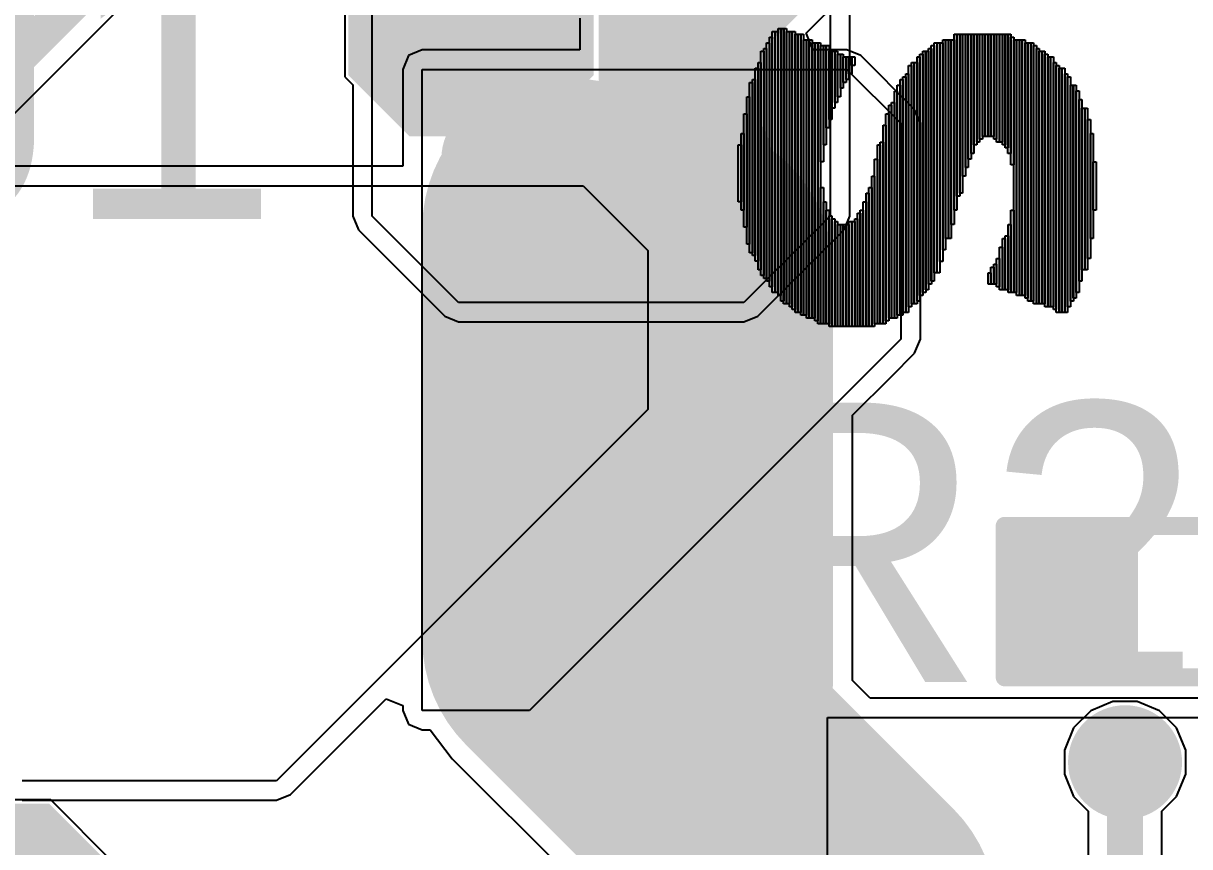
# Model space of a CAD drawing. Header units: millimetres. Extents: x -23 to 83, y -38 to 11.
# Drawn here: x -15.68 to -7.47, y -12.16 to -6.36 of the extents above; entities that cross this region are included whole.
import ezdxf

# ---------------------------------------------------------------- set-up
doc = ezdxf.new("R2010")
doc.units = ezdxf.units.MM
for name, color, linetype in [('BottomLayer', 5, 'Continuous'), ('BottomPaste', 16, 'Continuous'), ('BottomSolder', 6, 'Continuous'), ('TopLayer', 1, 'Continuous'), ('TopOverlay', 2, 'Continuous'), ('TopPaste', 8, 'Continuous'), ('TopSolder', 216, 'Continuous'), ('ViaHoleLayer', 16, 'Continuous')]:
    doc.layers.add(name, color=color, linetype=linetype)
doc.styles.add('Arial', font='', dxfattribs={"height": 0.2})
doc.styles.get('Arial').set_extended_font_data('Arial')

# ---------------------------------------------------------------- blocks, each defined once
blk = doc.blocks.new('T__________B_67')
at = {"layer": 'BottomLayer'}
blk.add_hatch(color=5, dxfattribs=at).paths.add_polyline_path([(0.381, 0.762), (-0.381, 0.762), (-0.762, 0.381), (-0.762, -0.381), (-0.381, -0.762), (0.381, -0.762), (0.762, -0.381), (0.762, 0.381)])
at = {"layer": 'BottomPaste'}
blk.add_hatch(color=16, dxfattribs=at).paths.add_polyline_path([(0.381, 0.762), (-0.381, 0.762), (-0.762, 0.381), (-0.762, -0.381), (-0.381, -0.762), (0.381, -0.762), (0.762, -0.381), (0.762, 0.381)])
at = {"layer": 'BottomSolder'}
blk.add_hatch(color=6, dxfattribs=at).paths.add_polyline_path([(0.4318, 0.8636), (-0.4318, 0.8636), (-0.8636, 0.4318), (-0.8636, -0.4318), (-0.4318, -0.8636), (0.4318, -0.8636), (0.8636, -0.4318), (0.8636, 0.4318)])
blk = doc.blocks.new('T__________B_85')
at = {"layer": 'BottomLayer'}
blk.add_hatch(color=5, dxfattribs=at).paths.add_polyline_path([(0.381, 0.762), (-0.381, 0.762), (-0.762, 0.381), (-0.762, -0.381), (-0.381, -0.762), (0.381, -0.762), (0.762, -0.381), (0.762, 0.381)])
at = {"layer": 'BottomPaste'}
blk.add_hatch(color=16, dxfattribs=at).paths.add_polyline_path([(0.381, 0.762), (-0.381, 0.762), (-0.762, 0.381), (-0.762, -0.381), (-0.381, -0.762), (0.381, -0.762), (0.762, -0.381), (0.762, 0.381)])
at = {"layer": 'BottomSolder'}
blk.add_hatch(color=6, dxfattribs=at).paths.add_polyline_path([(0.4318, 0.8636), (-0.4318, 0.8636), (-0.8636, 0.4318), (-0.8636, -0.4318), (-0.4318, -0.8636), (0.4318, -0.8636), (0.8636, -0.4318), (0.8636, 0.4318)])
blk = doc.blocks.new('R___0603_96')
at = {"layer": 'TopLayer'}
for points in [[(-0.381, 0.4445), (-0.381, -0.4445), (-1.143, -0.4445), (-1.143, 0.4445)], [(1.143, 0.4445), (1.143, -0.4445), (0.381, -0.4445), (0.381, 0.4445)]]:
    blk.add_hatch(color=1, dxfattribs=at).paths.add_polyline_path(points)
at = {"layer": 'TopPaste'}
for points in [[(-0.381, 0.4445), (-0.381, -0.4445), (-1.143, -0.4445), (-1.143, 0.4445)], [(1.143, 0.4445), (1.143, -0.4445), (0.381, -0.4445), (0.381, 0.4445)]]:
    blk.add_hatch(color=8, dxfattribs=at).paths.add_polyline_path(points)
at = {"layer": 'TopSolder'}
for points in [[(-0.2794, 0.5461), (-0.2794, -0.5461), (-1.2446, -0.5461), (-1.2446, 0.5461)], [(1.2446, 0.5461), (1.2446, -0.5461), (0.2794, -0.5461), (0.2794, 0.5461)]]:
    blk.add_hatch(color=216, dxfattribs=at).paths.add_polyline_path(points)
at = {"layer": 'TopOverlay', "const_width": 0.127}
for points in [[(1.2192, 0.5334), (-1.2192, 0.5334)], [(-1.2192, 0.5334), (-1.2192, -0.5334)], [(1.2192, 0.5334), (1.2192, -0.5334)], [(1.2192, -0.5334), (-1.2192, -0.5334)]]:
    blk.add_lwpolyline(points, dxfattribs=at)
at = {"layer": 'TopOverlay', "const_width": 0.0635}
for points in [[(-1.25095, 0.5334, 1), (-1.18745, 0.5334, 1)], [(-1.25095, 0.5334, 1), (-1.18745, 0.5334, 1)], [(1.18745, 0.5334, 1), (1.25095, 0.5334, 1)], [(1.18745, 0.5334, 1), (1.25095, 0.5334, 1)], [(-1.25095, -0.5334, 1), (-1.18745, -0.5334, 1)], [(-1.25095, -0.5334, 1), (-1.18745, -0.5334, 1)], [(1.18745, -0.5334, 1), (1.25095, -0.5334, 1)], [(1.18745, -0.5334, 1), (1.25095, -0.5334, 1)]]:
    blk.add_lwpolyline(points, format="xyb", close=True, dxfattribs=at)

msp = doc.modelspace()

# ---------------------------------------------------------------- hatches: boundary and pattern name
at = {"layer": 'BottomLayer'}
h = msp.add_hatch(color=5, dxfattribs=at)
edge = h.paths.add_edge_path()
edge.add_arc((-12.3335, -7.3061), 0.3, 0, 360)
h = msp.add_hatch(color=5, dxfattribs=at)
edge = h.paths.add_edge_path()
edge.add_arc((-11.8255, -7.3061), 0.3, 0, 360)
h = msp.add_hatch(color=5, dxfattribs=at)
edge = h.paths.add_edge_path()
edge.add_arc((-11.3175, -7.3061), 0.3, 0, 360)
h = msp.add_hatch(color=5, dxfattribs=at)
edge = h.paths.add_edge_path()
edge.add_arc((-10.8095, -7.3061), 0.3, 0, 360)
h = msp.add_hatch(color=5, dxfattribs=at)
edge = h.paths.add_edge_path()
edge.add_arc((-12.3081, -7.8141), 0.3, 0, 360)
h = msp.add_hatch(color=5, dxfattribs=at)
edge = h.paths.add_edge_path()
edge.add_arc((-11.8001, -7.8141), 0.3, 0, 360)
h = msp.add_hatch(color=5, dxfattribs=at)
edge = h.paths.add_edge_path()
edge.add_arc((-11.3175, -7.8141), 0.3, 0, 360)
h = msp.add_hatch(color=5, dxfattribs=at)
edge = h.paths.add_edge_path()
edge.add_arc((-10.8095, -7.8141), 0.3, 0, 360)
h = msp.add_hatch(color=5, dxfattribs=at)
edge = h.paths.add_edge_path()
edge.add_arc((-7.9206, -11.5612), 0.3, 0, 360)
at = {"layer": 'BottomSolder'}
h = msp.add_hatch(color=6, dxfattribs=at)
edge = h.paths.add_edge_path()
edge.add_arc((-12.3335, -7.3061), 0.4016, 0, 360)
h = msp.add_hatch(color=6, dxfattribs=at)
edge = h.paths.add_edge_path()
edge.add_arc((-11.8255, -7.3061), 0.4016, 0, 360)
h = msp.add_hatch(color=6, dxfattribs=at)
edge = h.paths.add_edge_path()
edge.add_arc((-11.3175, -7.3061), 0.4016, 0, 360)
h = msp.add_hatch(color=6, dxfattribs=at)
edge = h.paths.add_edge_path()
edge.add_arc((-10.8095, -7.3061), 0.4016, 0, 360)
h = msp.add_hatch(color=6, dxfattribs=at)
edge = h.paths.add_edge_path()
edge.add_arc((-12.3081, -7.8141), 0.4016, 0, 360)
h = msp.add_hatch(color=6, dxfattribs=at)
edge = h.paths.add_edge_path()
edge.add_arc((-11.8001, -7.8141), 0.4016, 0, 360)
h = msp.add_hatch(color=6, dxfattribs=at)
edge = h.paths.add_edge_path()
edge.add_arc((-11.3175, -7.8141), 0.4016, 0, 360)
h = msp.add_hatch(color=6, dxfattribs=at)
edge = h.paths.add_edge_path()
edge.add_arc((-10.8095, -7.8141), 0.4016, 0, 360)
h = msp.add_hatch(color=6, dxfattribs=at)
edge = h.paths.add_edge_path()
edge.add_arc((-7.9206, -11.5612), 0.4016, 0, 360)
at = {"layer": 'TopLayer'}
h = msp.add_hatch(color=1, dxfattribs=at)
edge = h.paths.add_edge_path()
edge.add_arc((-12.3335, -7.3061), 0.3, 0, 360)
h = msp.add_hatch(color=1, dxfattribs=at)
edge = h.paths.add_edge_path()
edge.add_arc((-11.8255, -7.3061), 0.3, 0, 360)
h = msp.add_hatch(color=1, dxfattribs=at)
edge = h.paths.add_edge_path()
edge.add_arc((-11.3175, -7.3061), 0.3, 0, 360)
h = msp.add_hatch(color=1, dxfattribs=at)
edge = h.paths.add_edge_path()
edge.add_arc((-10.8095, -7.3061), 0.3, 0, 360)
h = msp.add_hatch(color=1, dxfattribs=at)
edge = h.paths.add_edge_path()
edge.add_arc((-12.3081, -7.8141), 0.3, 0, 360)
h = msp.add_hatch(color=1, dxfattribs=at)
edge = h.paths.add_edge_path()
edge.add_arc((-11.8001, -7.8141), 0.3, 0, 360)
h = msp.add_hatch(color=1, dxfattribs=at)
edge = h.paths.add_edge_path()
edge.add_arc((-11.3175, -7.8141), 0.3, 0, 360)
h = msp.add_hatch(color=1, dxfattribs=at)
edge = h.paths.add_edge_path()
edge.add_arc((-10.8095, -7.8141), 0.3, 0, 360)
h = msp.add_hatch(color=1, dxfattribs=at)
edge = h.paths.add_edge_path()
edge.add_arc((-7.9206, -11.5612), 0.3, 0, 360)
at = {"layer": 'TopSolder'}
h = msp.add_hatch(color=216, dxfattribs=at)
edge = h.paths.add_edge_path()
edge.add_arc((-12.3335, -7.3061), 0.4016, 0, 360)
h = msp.add_hatch(color=216, dxfattribs=at)
edge = h.paths.add_edge_path()
edge.add_arc((-11.8255, -7.3061), 0.4016, 0, 360)
h = msp.add_hatch(color=216, dxfattribs=at)
edge = h.paths.add_edge_path()
edge.add_arc((-11.3175, -7.3061), 0.4016, 0, 360)
h = msp.add_hatch(color=216, dxfattribs=at)
edge = h.paths.add_edge_path()
edge.add_arc((-10.8095, -7.3061), 0.4016, 0, 360)
h = msp.add_hatch(color=216, dxfattribs=at)
edge = h.paths.add_edge_path()
edge.add_arc((-12.3081, -7.8141), 0.4016, 0, 360)
h = msp.add_hatch(color=216, dxfattribs=at)
edge = h.paths.add_edge_path()
edge.add_arc((-11.8001, -7.8141), 0.4016, 0, 360)
h = msp.add_hatch(color=216, dxfattribs=at)
edge = h.paths.add_edge_path()
edge.add_arc((-11.3175, -7.8141), 0.4016, 0, 360)
h = msp.add_hatch(color=216, dxfattribs=at)
edge = h.paths.add_edge_path()
edge.add_arc((-10.8095, -7.8141), 0.4016, 0, 360)
h = msp.add_hatch(color=216, dxfattribs=at)
edge = h.paths.add_edge_path()
edge.add_arc((-7.9206, -11.5612), 0.4016, 0, 360)
at = {"layer": 'ViaHoleLayer'}
h = msp.add_hatch(color=16, dxfattribs=at)
edge = h.paths.add_edge_path()
edge.add_arc((-12.3335, -7.3061), 0.15, 0, 360)
h = msp.add_hatch(color=16, dxfattribs=at)
edge = h.paths.add_edge_path()
edge.add_arc((-11.8255, -7.3061), 0.15, 0, 360)
h = msp.add_hatch(color=16, dxfattribs=at)
edge = h.paths.add_edge_path()
edge.add_arc((-11.3175, -7.3061), 0.15, 0, 360)
h = msp.add_hatch(color=16, dxfattribs=at)
edge = h.paths.add_edge_path()
edge.add_arc((-10.8095, -7.3061), 0.15, 0, 360)
h = msp.add_hatch(color=16, dxfattribs=at)
edge = h.paths.add_edge_path()
edge.add_arc((-12.3081, -7.8141), 0.15, 0, 360)
h = msp.add_hatch(color=16, dxfattribs=at)
edge = h.paths.add_edge_path()
edge.add_arc((-11.8001, -7.8141), 0.15, 0, 360)
h = msp.add_hatch(color=16, dxfattribs=at)
edge = h.paths.add_edge_path()
edge.add_arc((-11.3175, -7.8141), 0.15, 0, 360)
h = msp.add_hatch(color=16, dxfattribs=at)
edge = h.paths.add_edge_path()
edge.add_arc((-10.8095, -7.8141), 0.15, 0, 360)
h = msp.add_hatch(color=16, dxfattribs=at)
edge = h.paths.add_edge_path()
edge.add_arc((-7.9206, -11.5612), 0.15, 0, 360)

# ---------------------------------------------------------------- linework, layer by layer
at = {"layer": 'BottomLayer'}
for p, q in [((-13.2225, -7.7143), (-13.2225, -5.4265)), ((-9.9967, -5.4265), (-9.9967, -7.7143)), ((-9.8592, -7.7143), (-9.8592, -5.4265)), ((-13.4163, -5.8448), (-13.4163, -6.7338)), ((-13.4163, -6.7338), (-13.3599, -6.7901)), ((-13.3599, -6.7901), (-13.3599, -7.7142)), ((-13.3599, -7.7142), (-13.36, -7.7143)), ((-13.36, -7.7143), (-13.3197, -7.8115)), ((-12.6147, -8.3221), (-13.2225, -7.7143)), ((-9.9967, -7.7143), (-10.6045, -8.3221)), ((-9.8995, -7.8115), (-9.8592, -7.7143)), ((-9.8592, -7.7143), (-9.8592, -7.7143)), ((-13.3197, -7.8115), (-13.3197, -7.8115)), ((-13.3197, -7.8115), (-12.7119, -8.4193)), ((-10.5073, -8.4192), (-9.8995, -7.8115)), ((-10.6045, -8.3221), (-12.6147, -8.3221)), ((-12.7119, -8.4193), (-12.6147, -8.4595)), ((-12.6147, -8.4595), (-12.6147, -8.4595)), ((-12.6147, -8.4595), (-10.6045, -8.4595)), ((-10.6045, -8.4595), (-10.5073, -8.4193)), ((-10.6045, -8.4595), (-10.6045, -8.4595)), ((-10.5073, -8.4193), (-10.5073, -8.4192)), ((-8.0055, -11.1342), (-8.1625, -11.1992)), ((-7.8357, -11.1342), (-8.0055, -11.1342)), ((-7.6787, -11.1992), (-7.8357, -11.1342)), ((-8.1625, -11.1992), (-8.2826, -11.3193)), ((-7.5586, -11.3193), (-7.6787, -11.1992)), ((-8.2826, -11.3193), (-8.3476, -11.4763)), ((-7.4936, -11.4763), (-7.5586, -11.3193)), ((-8.3476, -11.4763), (-8.3476, -11.6461)), ((-7.4936, -11.6461), (-7.4936, -11.4763)), ((-8.3476, -11.6461), (-8.2826, -11.8031)), ((-7.5586, -11.8031), (-7.4936, -11.6461)), ((-15.4864, -11.8265), (-16.3754, -11.8265)), ((-15.0419, -12.271), (-15.4864, -11.8265)), ((-8.2826, -11.8031), (-8.1796, -11.9061)), ((-7.6616, -11.9061), (-7.5586, -11.8031)), ((-8.1796, -11.9061), (-8.1796, -17.3277)), ((-7.6616, -17.4349), (-7.6616, -11.9061))]:
    msp.add_line(p, q, dxfattribs=at)
at = {"layer": 'BottomLayer', "const_width": 0.254}
msp.add_lwpolyline([(-7.9206, -17.4349), (-7.9206, -11.5612)], dxfattribs=at)
at = {"layer": 'BottomLayer', "const_width": 0.127}
msp.add_lwpolyline([(-7.9841, -11.5612, 1), (-7.8571, -11.5612, 1)], format="xyb", close=True, dxfattribs=at)
at = {"layer": 'TopLayer'}
for p, q in [((-15.9976, -7.2453), (-3.3265, 5.4258)), ((-10.1664, -6.4254), (-9.5455, -5.8045)), ((-11.761, -6.3192), (-11.761, -6.5427)), ((-10.1178, -6.5427), (-10.1664, -6.4254)), ((-12.8702, -6.5427), (-12.9674, -6.583)), ((-11.761, -6.5427), (-12.8702, -6.5427)), ((-9.8793, -6.5427), (-10.1178, -6.5427)), ((-9.7821, -6.583), (-9.8793, -6.5427)), ((-9.8793, -6.5427), (-9.8793, -6.5427)), ((-12.9674, -6.583), (-13.0076, -6.6802)), ((-9.4023, -6.9629), (-9.7821, -6.583)), ((-13.0076, -6.6802), (-13.0076, -7.3626)), ((-12.8702, -11.196), (-12.8702, -6.6802)), ((-12.8702, -6.6802), (-9.8793, -6.6802)), ((-9.8793, -6.6802), (-9.4995, -7.0601)), ((-9.362, -7.0601), (-9.4023, -6.9629)), ((-9.4995, -7.0601), (-9.4995, -8.5816)), ((-9.362, -8.5815), (-9.362, -7.0601)), ((-9.362, -7.0601), (-9.362, -7.0601)), ((-13.0076, -7.3626), (-15.949, -7.3626)), ((-16.1771, -7.5001), (-11.7375, -7.5001)), ((-11.7375, -7.5001), (-11.2821, -7.9555)), ((-11.2821, -7.9555), (-11.2821, -9.0767)), ((-9.4995, -8.5816), (-9.6637, -8.7458)), ((-9.4023, -8.6788), (-9.362, -8.5816)), ((-9.362, -8.5816), (-9.362, -8.5815)), ((-9.5665, -8.843), (-9.4023, -8.6788)), ((-9.4023, -8.6788), (-9.4023, -8.6788)), ((-9.6637, -8.7458), (-12.1139, -11.196)), ((-9.8398, -9.1163), (-9.5665, -8.843)), ((-9.5665, -8.843), (-9.5665, -8.843)), ((-11.2821, -9.0767), (-11.4463, -9.2409)), ((-9.8398, -10.9852), (-9.8398, -9.1163)), ((-11.4463, -9.2409), (-13.8965, -11.6911)), ((-9.7157, -11.1093), (-9.8398, -10.9852)), ((-13.7993, -11.7883), (-13.125, -11.1139)), ((-13.125, -11.1139), (-13.0076, -11.1625)), ((-13.0076, -11.1625), (-13.0076, -11.196)), ((-7.34, -11.1093), (-9.7157, -11.1093)), ((-13.0076, -11.196), (-12.9674, -11.2932)), ((-12.1139, -11.196), (-12.8702, -11.196)), ((-10.0151, -13.6852), (-10.0151, -11.2468)), ((-10.0151, -11.2468), (-4.7589, -11.2468)), ((-12.9674, -11.2932), (-12.8702, -11.3334)), ((-12.8702, -11.3334), (-12.8139, -11.3334)), ((-12.8139, -11.3334), (-12.6585, -11.536)), ((-12.6585, -11.536), (-10.7181, -13.4763)), ((-13.8965, -11.6911), (-15.688, -11.6911)), ((-15.688, -11.8285), (-13.8965, -11.8285)), ((-13.8965, -11.8285), (-13.7993, -11.7883)), ((-13.7993, -11.7883), (-13.7993, -11.7883))]:
    msp.add_line(p, q, dxfattribs=at)
for points, const_width in [([(-18.4261, -9.3075), (-3.4338, 5.6848)], 0.254), ([(-11.0565, -6.3192), (-9.8373, -5.1)], 1.143), ([(-11.0565, -7.5892), (-11.0565, -6.3192)], 1.143), ([(-11.8161, -10.6937), (-11.8161, -7.7981)], 2.1082), ([(-11.0311, -10.9928), (-11.0311, -8.0972)], 2.1082), ([(-11.8161, -10.6937), (-9.8758, -12.634)], 2.1082)]:
    msp.add_lwpolyline(points, dxfattribs=dict(at, const_width=const_width))
for points, const_width in [([(-11.3422, -6.3192, 1), (-10.7707, -6.3192, 1)], 0.5715), ([(-11.3422, -6.3192, 1), (-10.7707, -6.3192, 1)], 0.5715), ([(-12.3431, -7.7981, 1), (-11.289, -7.7981, 1)], 1.0541), ([(-11.5581, -8.0972, 1), (-10.504, -8.0972, 1)], 1.0541), ([(-11.3422, -7.5892, 1), (-10.7707, -7.5892, 1)], 0.5715), ([(-12.3431, -10.6937, 1), (-11.289, -10.6937, 1)], 1.0541), ([(-12.3431, -10.6937, 1), (-11.289, -10.6937, 1)], 1.0541), ([(-11.5581, -10.9928, 1), (-10.504, -10.9928, 1)], 1.0541), ([(-10.4028, -12.634, 1), (-9.3487, -12.634, 1)], 1.0541)]:
    msp.add_lwpolyline(points, format="xyb", close=True, dxfattribs=dict(at, const_width=const_width))
at = {"layer": 'TopOverlay'}
for p, q in [((-10.3647, -8.2725), (-10.3647, -6.3924)), ((-10.3647, -6.3924), (-10.3449, -6.3924)), ((-10.3449, -8.3124), (-10.3449, -6.3924)), ((-10.3449, -6.3924), (-10.3248, -6.3924)), ((-10.3449, -6.3924), (-10.3449, -8.2725)), ((-10.325, -8.3326), (-10.325, -6.3925)), ((-10.325, -6.3925), (-10.3049, -6.3925)), ((-10.3248, -6.3924), (-10.3248, -8.3124)), ((-10.3049, -6.3925), (-10.3049, -8.3326)), ((-10.4248, -8.2125), (-10.4248, -6.4525)), ((-10.4248, -6.4525), (-10.405, -6.4525)), ((-10.405, -6.4525), (-10.405, -8.2125)), ((-10.4049, -8.2525), (-10.4049, -6.4125)), ((-10.4049, -6.4125), (-10.385, -6.4125)), ((-10.385, -6.4125), (-10.385, -8.2525)), ((-10.3848, -8.2525), (-10.3848, -6.4125)), ((-10.3848, -6.4125), (-10.365, -6.4125)), ((-10.365, -6.4125), (-10.365, -8.2525)), ((-10.3049, -8.3326), (-10.3049, -6.4124)), ((-10.3049, -6.4124), (-10.2848, -6.4124)), ((-10.2848, -6.4124), (-10.2848, -8.3326)), ((-10.2847, -8.3525), (-10.2847, -6.4125)), ((-10.2847, -6.4125), (-10.2649, -6.4125)), ((-10.2649, -8.3726), (-10.2649, -6.4125)), ((-10.2649, -6.4125), (-10.2448, -6.4125)), ((-10.2649, -6.4125), (-10.2649, -8.3525)), ((-10.2448, -6.4125), (-10.2448, -8.3726)), ((-10.2448, -8.3924), (-10.2448, -6.4325)), ((-10.2448, -6.4325), (-10.225, -6.4325)), ((-10.225, -6.4325), (-10.225, -8.3924)), ((-10.2248, -8.3924), (-10.2248, -6.4325)), ((-10.2248, -6.4325), (-10.205, -6.4325)), ((-10.205, -8.4125), (-10.205, -6.4325)), ((-10.205, -6.4325), (-10.1849, -6.4325)), ((-10.205, -6.4325), (-10.205, -8.3924)), ((-10.1849, -6.4325), (-10.1849, -8.4125)), ((-10.1849, -8.4125), (-10.1849, -6.4727)), ((-10.1849, -6.4727), (-10.1648, -6.4727)), ((-10.165, -8.4324), (-10.165, -6.4726)), ((-10.165, -6.4726), (-10.1449, -6.4726)), ((-10.1648, -6.4727), (-10.1648, -8.4125)), ((-10.1449, -8.4324), (-10.1449, -6.4726)), ((-10.1449, -6.4726), (-10.1248, -6.4726)), ((-10.1449, -6.4726), (-10.1449, -8.4324)), ((-10.1248, -6.4726), (-10.1248, -8.4324)), ((-9.205, -7.9525), (-9.205, -6.4724)), ((-9.205, -6.4724), (-9.1849, -6.4724)), ((-9.1849, -6.4724), (-9.1849, -7.9525)), ((-9.1849, -7.8725), (-9.1849, -6.4727)), ((-9.1849, -6.4727), (-9.1648, -6.4727)), ((-9.165, -7.8726), (-9.165, -6.4726)), ((-9.165, -6.4726), (-9.1449, -6.4726)), ((-9.1648, -6.4727), (-9.1648, -7.8725)), ((-9.1449, -7.7725), (-9.1449, -6.4726)), ((-9.1449, -6.4726), (-9.1248, -6.4726)), ((-9.1449, -6.4726), (-9.1449, -7.8726)), ((-9.1248, -7.6725), (-9.1248, -6.4324)), ((-9.1248, -6.4324), (-9.1048, -6.4324)), ((-9.1248, -6.4726), (-9.1248, -7.7725)), ((-9.105, -7.5724), (-9.105, -6.4324)), ((-9.105, -6.4324), (-9.0849, -6.4324)), ((-9.1048, -6.4324), (-9.1048, -7.6725)), ((-9.0849, -7.5526), (-9.0849, -6.4324)), ((-9.0849, -6.4324), (-9.0649, -6.4324)), ((-9.0849, -6.4324), (-9.0849, -7.5724)), ((-9.065, -7.4325), (-9.065, -6.4325)), ((-9.065, -6.4325), (-9.0449, -6.4325)), ((-9.0649, -6.4324), (-9.0649, -7.5526)), ((-9.0449, -7.3726), (-9.0449, -6.4325)), ((-9.0449, -6.4325), (-9.0249, -6.4325)), ((-9.0449, -6.4325), (-9.0449, -7.4325)), ((-9.0249, -6.4325), (-9.0249, -7.3726)), ((-9.0247, -7.3125), (-9.0247, -6.4324)), ((-9.0247, -6.4324), (-9.0049, -6.4324)), ((-9.0049, -6.4324), (-9.0049, -7.3125)), ((-9.0048, -7.2725), (-9.0048, -6.4325)), ((-9.0048, -6.4325), (-8.9847, -6.4325)), ((-8.985, -7.2126), (-8.985, -6.4325)), ((-8.985, -6.4325), (-8.9649, -6.4325)), ((-8.9847, -6.4325), (-8.9847, -7.2725)), ((-8.9649, -6.4325), (-8.9649, -7.2126)), ((-8.9648, -7.1924), (-8.9648, -6.4324)), ((-8.9648, -6.4324), (-8.9447, -6.4324)), ((-8.9449, -7.1725), (-8.9449, -6.4325)), ((-8.9449, -6.4325), (-8.9248, -6.4325)), ((-8.9447, -6.4324), (-8.9447, -7.1924)), ((-8.9248, -7.1524), (-8.9248, -6.4325)), ((-8.9248, -6.4325), (-8.905, -6.4325)), ((-8.9248, -6.4325), (-8.9248, -7.1725)), ((-8.905, -6.4325), (-8.905, -7.1524)), ((-8.9049, -7.1525), (-8.9049, -6.4324)), ((-8.9049, -6.4324), (-8.885, -6.4324)), ((-8.885, -6.4324), (-8.885, -7.1525)), ((-8.8848, -7.1525), (-8.8848, -6.4324)), ((-8.8848, -6.4324), (-8.865, -6.4324)), ((-8.865, -6.4324), (-8.865, -7.1525)), ((-8.8647, -7.1525), (-8.8647, -6.4324)), ((-8.8647, -6.4324), (-8.8449, -6.4324)), ((-8.8449, -7.1726), (-8.8449, -6.4324)), ((-8.8449, -6.4324), (-8.8248, -6.4324)), ((-8.8449, -6.4324), (-8.8449, -7.1525)), ((-8.8248, -7.1924), (-8.8248, -6.4324)), ((-8.8248, -6.4324), (-8.8048, -6.4324)), ((-8.8248, -6.4324), (-8.8248, -7.1726)), ((-8.8049, -7.1925), (-8.8049, -6.4323)), ((-8.8049, -6.4323), (-8.7848, -6.4323)), ((-8.8048, -6.4324), (-8.8048, -7.1924)), ((-8.7848, -6.4323), (-8.7848, -7.1925)), ((-8.7848, -7.2126), (-8.7848, -6.4325)), ((-8.7848, -6.4325), (-8.7648, -6.4325)), ((-8.7649, -7.2325), (-8.7649, -6.4324)), ((-8.7649, -6.4324), (-8.7448, -6.4324)), ((-8.7648, -6.4325), (-8.7648, -7.2126)), ((-8.745, -7.2725), (-8.745, -6.4325)), ((-8.745, -6.4325), (-8.7249, -6.4325)), ((-8.7448, -6.4324), (-8.7448, -7.2325)), ((-8.7249, -6.4325), (-8.7249, -7.2725)), ((-8.7249, -7.3525), (-8.7249, -6.4526)), ((-8.7249, -6.4526), (-8.7048, -6.4526)), ((-8.705, -8.2526), (-8.705, -6.4726)), ((-8.705, -6.4726), (-8.6849, -6.4726)), ((-8.7048, -6.4526), (-8.7048, -7.3525)), ((-8.6849, -8.2724), (-8.6849, -6.4726)), ((-8.6849, -6.4726), (-8.6648, -6.4726)), ((-8.6849, -6.4726), (-8.6849, -8.2526)), ((-8.665, -8.2725), (-8.665, -6.4724)), ((-8.665, -6.4724), (-8.6449, -6.4724)), ((-8.6648, -6.4726), (-8.6648, -8.2724)), ((-8.6449, -8.2725), (-8.6449, -6.4724)), ((-8.6449, -6.4724), (-8.6248, -6.4724)), ((-8.6449, -6.4724), (-8.6449, -8.2725)), ((-8.6248, -6.4724), (-8.6248, -8.2725)), ((-10.4849, -8.1326), (-10.4849, -6.5524)), ((-10.4849, -6.5524), (-10.4648, -6.5524)), ((-10.4649, -8.1525), (-10.4649, -6.5325)), ((-10.4649, -6.5325), (-10.4449, -6.5325)), ((-10.4648, -6.5524), (-10.4648, -8.1326)), ((-10.4449, -6.5325), (-10.4449, -8.1525)), ((-10.4447, -8.1724), (-10.4447, -6.4925)), ((-10.4447, -6.4925), (-10.4249, -6.4925)), ((-10.4249, -6.4925), (-10.4249, -8.1724)), ((-10.1247, -8.4325), (-10.1247, -6.4925)), ((-10.1247, -6.4925), (-10.1049, -6.4925)), ((-10.1049, -8.4526), (-10.1049, -6.4925)), ((-10.1049, -6.4925), (-10.0848, -6.4925)), ((-10.1049, -6.4925), (-10.1049, -8.4325)), ((-10.0849, -8.4726), (-10.0849, -6.4924)), ((-10.0849, -6.4924), (-10.0649, -6.4924)), ((-10.0848, -6.4925), (-10.0848, -8.4526)), ((-10.0649, -6.4924), (-10.0649, -8.4726)), ((-10.0648, -7.3325), (-10.0648, -6.5126)), ((-10.0648, -6.5126), (-10.0449, -6.5126)), ((-10.0449, -6.5126), (-10.0449, -7.3325)), ((-10.0448, -7.2125), (-10.0448, -6.5124)), ((-10.0448, -6.5124), (-10.0247, -6.5124)), ((-10.0249, -7.0924), (-10.0249, -6.5126)), ((-10.0249, -6.5126), (-10.0048, -6.5126)), ((-10.0247, -6.5124), (-10.0247, -7.2125)), ((-10.0048, -6.5126), (-10.0048, -7.0924)), ((-10.0048, -7.0325), (-10.0048, -6.5524)), ((-10.0048, -6.5524), (-9.985, -6.5524)), ((-9.985, -6.9525), (-9.985, -6.5524)), ((-9.985, -6.5524), (-9.9649, -6.5524)), ((-9.985, -6.5524), (-9.985, -7.0325)), ((-9.9649, -6.5524), (-9.9649, -6.9525)), ((-9.9648, -6.9125), (-9.9648, -6.5526)), ((-9.9648, -6.5526), (-9.945, -6.5526)), ((-9.945, -6.5526), (-9.945, -6.9125)), ((-9.3449, -8.2525), (-9.3449, -6.5524)), ((-9.3449, -6.5524), (-9.3248, -6.5524)), ((-9.325, -8.2325), (-9.325, -6.5526)), ((-9.325, -6.5526), (-9.3049, -6.5526)), ((-9.3248, -6.5524), (-9.3248, -8.2525)), ((-9.3049, -8.1926), (-9.3049, -6.5325)), ((-9.3049, -6.5325), (-9.2848, -6.5325)), ((-9.3049, -6.5526), (-9.3049, -8.2325)), ((-9.285, -8.1724), (-9.285, -6.5126)), ((-9.285, -6.5126), (-9.2649, -6.5126)), ((-9.2848, -6.5325), (-9.2848, -8.1926)), ((-9.2649, -8.1125), (-9.2649, -6.4925)), ((-9.2649, -6.4925), (-9.2451, -6.4925)), ((-9.2649, -6.5126), (-9.2649, -8.1724)), ((-9.2451, -6.4925), (-9.2451, -8.1125)), ((-9.2448, -8.1125), (-9.2448, -6.4925)), ((-9.2448, -6.4925), (-9.225, -6.4925)), ((-9.225, -8.0325), (-9.225, -6.4925)), ((-9.225, -6.4925), (-9.205, -6.4925)), ((-9.225, -6.4925), (-9.225, -8.1125)), ((-9.205, -6.4925), (-9.205, -8.0325)), ((-8.625, -8.2925), (-8.625, -6.4926)), ((-8.625, -6.4926), (-8.6049, -6.4926)), ((-8.6049, -8.3125), (-8.6049, -6.4924)), ((-8.6049, -6.4924), (-8.5848, -6.4924)), ((-8.6049, -6.4926), (-8.6049, -8.2925)), ((-8.5849, -8.3124), (-8.5849, -6.4925)), ((-8.5849, -6.4925), (-8.5649, -6.4925)), ((-8.5848, -6.4924), (-8.5848, -8.3125)), ((-8.5649, -6.4925), (-8.5649, -8.3124)), ((-8.5649, -8.3325), (-8.5649, -6.5126)), ((-8.5649, -6.5126), (-8.5448, -6.5126)), ((-8.5449, -8.3323), (-8.5449, -6.5325)), ((-8.5449, -6.5325), (-8.5249, -6.5325)), ((-8.5448, -6.5126), (-8.5448, -8.3325)), ((-8.5249, -6.5325), (-8.5249, -8.3323)), ((-8.5249, -8.3326), (-8.5249, -6.5526)), ((-8.5249, -6.5526), (-8.5048, -6.5526)), ((-8.5048, -8.3326), (-8.5048, -6.5526)), ((-8.5048, -6.5526), (-8.4847, -6.5526)), ((-8.5048, -6.5526), (-8.5048, -8.3326)), ((-8.4847, -6.5526), (-8.4847, -8.3326)), ((-10.5048, -8.0926), (-10.5048, -6.6326)), ((-10.5048, -6.6326), (-10.4847, -6.6326)), ((-10.4847, -6.6326), (-10.4847, -8.0926)), ((-9.9449, -6.8725), (-9.9449, -6.5725)), ((-9.9449, -6.5725), (-9.9248, -6.5725)), ((-9.9249, -6.8124), (-9.9249, -6.5726)), ((-9.9249, -6.5726), (-9.9049, -6.5726)), ((-9.9248, -6.5725), (-9.9248, -6.8725)), ((-9.9049, -6.5726), (-9.9049, -6.8124)), ((-9.9049, -6.7725), (-9.9049, -6.5924)), ((-9.9049, -6.5924), (-9.885, -6.5924)), ((-9.885, -6.5924), (-9.885, -6.7725)), ((-9.8849, -6.7523), (-9.8849, -6.5926)), ((-9.8849, -6.5926), (-9.8649, -6.5926)), ((-9.8649, -6.7125), (-9.8649, -6.5926)), ((-9.8649, -6.5926), (-9.845, -6.5926)), ((-9.8649, -6.5926), (-9.8649, -6.7523)), ((-9.845, -6.5926), (-9.845, -6.7125)), ((-9.8449, -6.6524), (-9.8449, -6.5924)), ((-9.8449, -6.5924), (-9.8248, -6.5924)), ((-9.8248, -6.6524), (-9.8449, -6.6524)), ((-9.8248, -6.5924), (-9.8248, -6.6524)), ((-9.445, -8.3525), (-9.445, -6.6525)), ((-9.445, -6.6525), (-9.4249, -6.6525)), ((-9.4249, -8.3325), (-9.4249, -6.6324)), ((-9.4249, -6.6324), (-9.4049, -6.6324)), ((-9.4249, -6.6525), (-9.4249, -8.3525)), ((-9.4049, -8.3325), (-9.4049, -6.6324)), ((-9.4049, -6.6324), (-9.3848, -6.6324)), ((-9.4049, -6.6324), (-9.4049, -8.3325)), ((-9.3849, -8.3125), (-9.3849, -6.5924)), ((-9.3849, -6.5924), (-9.3649, -6.5924)), ((-9.3848, -6.6324), (-9.3848, -8.3325)), ((-9.365, -8.2725), (-9.365, -6.5725)), ((-9.365, -6.5725), (-9.3449, -6.5725)), ((-9.3649, -6.5924), (-9.3649, -8.3125)), ((-9.3449, -6.5725), (-9.3449, -8.2725)), ((-8.4849, -8.3525), (-8.4849, -6.5725)), ((-8.4849, -6.5725), (-8.4651, -6.5725)), ((-8.4651, -6.5725), (-8.4651, -8.3525)), ((-8.4648, -8.3525), (-8.4648, -6.5926)), ((-8.4648, -6.5926), (-8.4447, -6.5926)), ((-8.445, -8.3525), (-8.445, -6.5926)), ((-8.445, -6.5926), (-8.4249, -6.5926)), ((-8.4447, -6.5926), (-8.4447, -8.3525)), ((-8.4249, -6.5926), (-8.4249, -8.3525)), ((-8.4249, -8.3726), (-8.4249, -6.6324)), ((-8.4249, -6.6324), (-8.4049, -6.6324)), ((-8.4049, -6.6324), (-8.4049, -8.3726)), ((-8.4049, -8.3924), (-8.4049, -6.6525)), ((-8.4049, -6.6525), (-8.385, -6.6525)), ((-8.385, -6.6525), (-8.385, -8.3924)), ((-10.5249, -8.0324), (-10.5249, -6.6725)), ((-10.5249, -6.6725), (-10.5048, -6.6725)), ((-10.5048, -6.6725), (-10.5048, -8.0324)), ((-9.845, -6.7125), (-9.8649, -6.7125)), ((-9.4849, -8.3924), (-9.4849, -6.7325)), ((-9.4849, -6.7325), (-9.4648, -6.7325)), ((-9.4649, -8.3925), (-9.4649, -6.7126)), ((-9.4649, -6.7126), (-9.4449, -6.7126)), ((-9.4648, -6.7325), (-9.4648, -8.3924)), ((-9.4449, -6.7126), (-9.4449, -8.3925)), ((-8.3849, -8.3925), (-8.3849, -6.6725)), ((-8.3849, -6.6725), (-8.3649, -6.6725)), ((-8.3649, -8.3925), (-8.3649, -6.6725)), ((-8.3649, -6.6725), (-8.3448, -6.6725)), ((-8.3649, -6.6725), (-8.3649, -8.3925)), ((-8.3449, -8.3927), (-8.3449, -6.7125)), ((-8.3449, -6.7125), (-8.3248, -6.7125)), ((-8.3448, -6.6725), (-8.3448, -8.3925)), ((-8.325, -8.3524), (-8.325, -6.7324)), ((-8.325, -6.7324), (-8.3049, -6.7324)), ((-8.3248, -6.7125), (-8.3248, -8.3927)), ((-8.3049, -6.7324), (-8.3049, -8.3524)), ((-10.5649, -7.9726), (-10.5649, -6.7724)), ((-10.5649, -6.7724), (-10.5448, -6.7724)), ((-10.5449, -7.9925), (-10.5449, -6.7525)), ((-10.5449, -6.7525), (-10.5249, -6.7525)), ((-10.5448, -6.7724), (-10.5448, -7.9726)), ((-10.5249, -6.7525), (-10.5249, -7.9925)), ((-9.9049, -6.8124), (-9.9249, -6.8124)), ((-9.885, -6.7725), (-9.9049, -6.7725)), ((-9.8649, -6.7523), (-9.8849, -6.7523)), ((-9.5247, -8.4125), (-9.5247, -6.7925)), ((-9.5247, -6.7925), (-9.5049, -6.7925)), ((-9.5049, -8.4125), (-9.5049, -6.7526)), ((-9.5049, -6.7526), (-9.4849, -6.7526)), ((-9.5049, -6.7925), (-9.5049, -8.4125)), ((-9.4849, -6.7526), (-9.4849, -8.4125)), ((-8.3049, -8.3125), (-8.3049, -6.7926)), ((-8.3049, -6.7926), (-8.2848, -6.7926)), ((-8.285, -8.2923), (-8.285, -6.7925)), ((-8.285, -6.7925), (-8.2649, -6.7925)), ((-8.2848, -6.7926), (-8.2848, -8.3125)), ((-8.2649, -6.7925), (-8.2649, -8.2923)), ((-10.5849, -7.9126), (-10.5849, -6.8725)), ((-10.5849, -6.8725), (-10.5649, -6.8725)), ((-10.5649, -6.8725), (-10.5649, -7.9126)), ((-9.9248, -6.8725), (-9.9449, -6.8725)), ((-9.5448, -8.4325), (-9.5448, -6.8326)), ((-9.5448, -6.8326), (-9.5247, -6.8326)), ((-9.5247, -6.8326), (-9.5247, -8.4325)), ((-8.2649, -8.2525), (-8.2649, -6.8323)), ((-8.2649, -6.8323), (-8.2448, -6.8323)), ((-8.2448, -6.8323), (-8.2448, -8.2525)), ((-8.2448, -8.1724), (-8.2448, -6.8925)), ((-8.2448, -6.8925), (-8.2248, -6.8925)), ((-8.2248, -6.8925), (-8.2248, -8.1724)), ((-9.9649, -6.9525), (-9.985, -6.9525)), ((-9.945, -6.9125), (-9.9648, -6.9125)), ((-9.5848, -8.4324), (-9.5848, -6.9325)), ((-9.5848, -6.9325), (-9.565, -6.9325)), ((-9.565, -8.4324), (-9.565, -6.9125)), ((-9.565, -6.9125), (-9.5449, -6.9125)), ((-9.565, -6.9325), (-9.565, -8.4324)), ((-9.5449, -6.9125), (-9.5449, -8.4324)), ((-8.2248, -8.0924), (-8.2248, -6.9525)), ((-8.2248, -6.9525), (-8.205, -6.9525)), ((-8.205, -6.9525), (-8.205, -8.0924)), ((-8.2047, -8.0924), (-8.2047, -6.9525)), ((-8.2047, -6.9525), (-8.1849, -6.9525)), ((-8.1849, -6.9525), (-8.1849, -8.0924)), ((-10.6049, -7.7926), (-10.6049, -6.9925)), ((-10.6049, -6.9925), (-10.5848, -6.9925)), ((-10.5848, -6.9925), (-10.5848, -7.7926)), ((-9.985, -7.0325), (-10.0048, -7.0325)), ((-9.6049, -8.4525), (-9.6049, -6.9925)), ((-9.6049, -6.9925), (-9.5848, -6.9925)), ((-9.5848, -6.9925), (-9.5848, -8.4525)), ((-8.1848, -8.0126), (-8.1848, -7.0324)), ((-8.1848, -7.0324), (-8.165, -7.0324)), ((-8.165, -7.0324), (-8.165, -8.0126)), ((-10.6249, -7.6725), (-10.6249, -7.1324)), ((-10.6249, -7.1324), (-10.6049, -7.1324)), ((-10.6049, -7.1324), (-10.6049, -7.6725)), ((-10.0048, -7.0924), (-10.0249, -7.0924)), ((-9.6249, -8.4726), (-9.6249, -7.0725)), ((-9.6249, -7.0725), (-9.6049, -7.0725)), ((-9.6049, -7.0725), (-9.6049, -8.4726)), ((-8.165, -7.8726), (-8.165, -7.1324)), ((-8.165, -7.1324), (-8.1449, -7.1324)), ((-8.1449, -7.1324), (-8.1449, -7.8726)), ((-10.6448, -7.6125), (-10.6448, -7.2125)), ((-10.6448, -7.2125), (-10.6249, -7.2125)), ((-10.6249, -7.2125), (-10.6249, -7.6125)), ((-10.0247, -7.2125), (-10.0448, -7.2125)), ((-9.6648, -8.4726), (-9.6648, -7.2125)), ((-9.6648, -7.2125), (-9.645, -7.2125)), ((-9.645, -7.2125), (-9.645, -8.4726)), ((-9.6449, -8.4724), (-9.6449, -7.1925)), ((-9.6449, -7.1925), (-9.6248, -7.1925)), ((-9.6248, -7.1925), (-9.6248, -8.4724)), ((-8.9649, -7.2126), (-8.985, -7.2126)), ((-8.9447, -7.1924), (-8.9648, -7.1924)), ((-8.9248, -7.1725), (-8.9449, -7.1725)), ((-8.905, -7.1524), (-8.9248, -7.1524)), ((-8.885, -7.1525), (-8.9049, -7.1525)), ((-8.865, -7.1525), (-8.8848, -7.1525)), ((-8.8449, -7.1525), (-8.8647, -7.1525)), ((-8.8248, -7.1726), (-8.8449, -7.1726)), ((-8.8048, -7.1924), (-8.8248, -7.1924)), ((-8.7848, -7.1925), (-8.8049, -7.1925)), ((-8.7648, -7.2126), (-8.7848, -7.2126)), ((-8.9847, -7.2725), (-9.0048, -7.2725)), ((-8.7448, -7.2325), (-8.7649, -7.2325)), ((-8.7249, -7.2725), (-8.745, -7.2725)), ((-10.0449, -7.3325), (-10.0648, -7.3325)), ((-9.685, -8.4724), (-9.685, -7.3124)), ((-9.685, -7.3124), (-9.665, -7.3124)), ((-9.665, -7.3124), (-9.665, -8.4724)), ((-9.0249, -7.3726), (-9.0449, -7.3726)), ((-9.0049, -7.3125), (-9.0247, -7.3125)), ((-8.7048, -7.3525), (-8.7249, -7.3525)), ((-8.1449, -7.6725), (-8.1449, -7.3326)), ((-8.1449, -7.3326), (-8.1248, -7.3326)), ((-8.1248, -7.3326), (-8.1248, -7.6725)), ((-9.7048, -8.4925), (-9.7048, -7.4325)), ((-9.7048, -7.4325), (-9.6848, -7.4325)), ((-9.6848, -7.4325), (-9.6848, -8.4925)), ((-9.0449, -7.4325), (-9.065, -7.4325)), ((-10.0649, -8.4726), (-10.0649, -7.5124)), ((-10.0649, -7.5124), (-10.0448, -7.5124)), ((-10.0448, -7.5124), (-10.0448, -8.4726)), ((-9.745, -8.4925), (-9.745, -7.5524)), ((-9.745, -7.5524), (-9.7249, -7.5524)), ((-9.7249, -7.5524), (-9.7249, -8.4925)), ((-9.7248, -8.4926), (-9.7248, -7.5124)), ((-9.7248, -7.5124), (-9.705, -7.5124)), ((-9.705, -7.5124), (-9.705, -8.4926)), ((-9.0649, -7.5526), (-9.0849, -7.5526)), ((-10.6249, -7.6125), (-10.6448, -7.6125)), ((-10.0448, -8.4726), (-10.0448, -7.6125)), ((-10.0448, -7.6125), (-10.0247, -7.6125)), ((-10.0247, -7.6125), (-10.0247, -8.4726)), ((-9.7649, -8.4924), (-9.7649, -7.6125)), ((-9.7649, -7.6125), (-9.7448, -7.6125)), ((-9.7448, -7.6125), (-9.7448, -8.4924)), ((-9.0849, -7.5724), (-9.105, -7.5724)), ((-10.6049, -7.6725), (-10.6249, -7.6725)), ((-10.0249, -8.4724), (-10.0249, -7.6726)), ((-10.0249, -7.6726), (-10.0048, -7.6726)), ((-10.0048, -7.6726), (-10.0048, -8.4724)), ((-10.0048, -8.4925), (-10.0048, -7.7125)), ((-10.0048, -7.7125), (-9.9847, -7.7125)), ((-9.9847, -7.7125), (-9.9847, -8.4925)), ((-9.8049, -8.4925), (-9.8049, -7.6926)), ((-9.8049, -7.6926), (-9.7848, -7.6926)), ((-9.785, -8.4924), (-9.785, -7.6725)), ((-9.785, -7.6725), (-9.7649, -7.6725)), ((-9.7848, -7.6926), (-9.7848, -8.4925)), ((-9.7649, -7.6725), (-9.7649, -8.4924)), ((-9.1048, -7.6725), (-9.1248, -7.6725)), ((-8.7249, -8.2525), (-8.7249, -7.6726)), ((-8.7249, -7.6726), (-8.7048, -7.6726)), ((-8.7048, -7.6726), (-8.7048, -8.2525)), ((-8.1248, -7.6725), (-8.1449, -7.6725)), ((-10.5848, -7.7926), (-10.6049, -7.7926)), ((-9.9847, -8.4925), (-9.9847, -7.7325)), ((-9.9847, -7.7325), (-9.9649, -7.7325)), ((-9.9649, -7.7325), (-9.9649, -8.4925)), ((-9.9649, -8.4925), (-9.9649, -7.7526)), ((-9.9649, -7.7526), (-9.9449, -7.7526)), ((-9.9449, -7.7526), (-9.9449, -8.4925)), ((-9.9449, -8.4925), (-9.9449, -7.7724)), ((-9.9449, -7.7724), (-9.9248, -7.7724)), ((-9.9249, -8.4924), (-9.9249, -7.7725)), ((-9.9249, -7.7725), (-9.9049, -7.7725)), ((-9.9248, -7.7724), (-9.9248, -8.4925)), ((-9.905, -8.4925), (-9.905, -7.7724)), ((-9.905, -7.7724), (-9.8849, -7.7724)), ((-9.9049, -7.7725), (-9.9049, -8.4924)), ((-9.8849, -8.4925), (-9.8849, -7.7724)), ((-9.8849, -7.7724), (-9.8649, -7.7724)), ((-9.8849, -7.7724), (-9.8849, -8.4925)), ((-9.8649, -8.4925), (-9.8649, -7.7526)), ((-9.8649, -7.7526), (-9.8448, -7.7526)), ((-9.8649, -7.7724), (-9.8649, -8.4925)), ((-9.8449, -8.4926), (-9.8449, -7.7525)), ((-9.8449, -7.7525), (-9.8248, -7.7525)), ((-9.8448, -7.7526), (-9.8448, -8.4925)), ((-9.8248, -7.7525), (-9.8248, -8.4926)), ((-9.8247, -8.4925), (-9.8247, -7.7325)), ((-9.8247, -7.7325), (-9.8049, -7.7325)), ((-9.8049, -7.7325), (-9.8049, -8.4925)), ((-9.1248, -7.7725), (-9.1449, -7.7725)), ((-8.7448, -8.2526), (-8.7448, -7.7725)), ((-8.7448, -7.7725), (-8.7248, -7.7725)), ((-8.7248, -7.7725), (-8.7248, -8.2526)), ((-9.1648, -7.8725), (-9.1849, -7.8725)), ((-9.1449, -7.8726), (-9.165, -7.8726)), ((-8.7848, -8.2324), (-8.7848, -7.8725)), ((-8.7848, -7.8725), (-8.7648, -7.8725)), ((-8.7649, -8.2325), (-8.7649, -7.8525)), ((-8.7649, -7.8525), (-8.7448, -7.8525)), ((-8.7648, -7.8725), (-8.7648, -8.2324)), ((-8.7448, -7.8525), (-8.7448, -8.2325)), ((-8.1449, -7.8726), (-8.165, -7.8726)), ((-10.5649, -7.9126), (-10.5849, -7.9126)), ((-9.1849, -7.9525), (-9.205, -7.9525)), ((-8.8049, -8.2324), (-8.8049, -7.9324)), ((-8.8049, -7.9324), (-8.7848, -7.9324)), ((-8.7848, -7.9324), (-8.7848, -8.2324)), ((-10.5448, -7.9726), (-10.5649, -7.9726)), ((-10.5249, -7.9925), (-10.5449, -7.9925)), ((-10.5048, -8.0324), (-10.5249, -8.0324)), ((-9.205, -8.0325), (-9.225, -8.0325)), ((-8.8248, -8.2125), (-8.8248, -8.0126)), ((-8.8248, -8.0126), (-8.805, -8.0126)), ((-8.805, -8.0126), (-8.805, -8.2125)), ((-8.165, -8.0126), (-8.1848, -8.0126)), ((-10.4847, -8.0926), (-10.5048, -8.0926)), ((-9.2451, -8.1125), (-9.2649, -8.1125)), ((-9.225, -8.1125), (-9.2448, -8.1125)), ((-8.8849, -8.1925), (-8.8849, -8.1125)), ((-8.8849, -8.1125), (-8.8649, -8.1125)), ((-8.865, -8.1924), (-8.865, -8.0725)), ((-8.865, -8.0725), (-8.8449, -8.0725)), ((-8.8649, -8.1125), (-8.8649, -8.1925)), ((-8.8449, -8.1926), (-8.8449, -8.0524)), ((-8.8449, -8.0524), (-8.8248, -8.0524)), ((-8.8449, -8.0725), (-8.8449, -8.1924)), ((-8.8248, -8.0524), (-8.8248, -8.1926)), ((-8.205, -8.0924), (-8.2248, -8.0924)), ((-8.1849, -8.0924), (-8.2047, -8.0924)), ((-10.4648, -8.1326), (-10.4849, -8.1326)), ((-10.4449, -8.1525), (-10.4649, -8.1525)), ((-10.4249, -8.1724), (-10.4447, -8.1724)), ((-10.405, -8.2125), (-10.4248, -8.2125)), ((-9.2848, -8.1926), (-9.3049, -8.1926)), ((-9.2649, -8.1724), (-9.285, -8.1724)), ((-8.8649, -8.1925), (-8.8849, -8.1925)), ((-8.8449, -8.1924), (-8.865, -8.1924)), ((-8.8248, -8.1926), (-8.8449, -8.1926)), ((-8.805, -8.2125), (-8.8248, -8.2125)), ((-8.2248, -8.1724), (-8.2448, -8.1724)), ((-10.385, -8.2525), (-10.4049, -8.2525)), ((-10.365, -8.2525), (-10.3848, -8.2525)), ((-10.3449, -8.2725), (-10.3647, -8.2725)), ((-9.3449, -8.2725), (-9.365, -8.2725)), ((-9.3248, -8.2525), (-9.3449, -8.2525)), ((-9.3049, -8.2325), (-9.325, -8.2325)), ((-8.7848, -8.2324), (-8.8049, -8.2324)), ((-8.7648, -8.2324), (-8.7848, -8.2324)), ((-8.7448, -8.2325), (-8.7649, -8.2325)), ((-8.7248, -8.2526), (-8.7448, -8.2526)), ((-8.7048, -8.2525), (-8.7249, -8.2525)), ((-8.6849, -8.2526), (-8.705, -8.2526)), ((-8.6648, -8.2724), (-8.6849, -8.2724)), ((-8.6449, -8.2725), (-8.665, -8.2725)), ((-8.6248, -8.2725), (-8.6449, -8.2725)), ((-8.6049, -8.2925), (-8.625, -8.2925)), ((-8.2649, -8.2923), (-8.285, -8.2923)), ((-8.2448, -8.2525), (-8.2649, -8.2525)), ((-10.3248, -8.3124), (-10.3449, -8.3124)), ((-10.3049, -8.3326), (-10.325, -8.3326)), ((-10.2848, -8.3326), (-10.3049, -8.3326)), ((-10.2649, -8.3525), (-10.2847, -8.3525)), ((-10.2448, -8.3726), (-10.2649, -8.3726)), ((-9.4249, -8.3525), (-9.445, -8.3525)), ((-9.4049, -8.3325), (-9.4249, -8.3325)), ((-9.3848, -8.3325), (-9.4049, -8.3325)), ((-9.3649, -8.3125), (-9.3849, -8.3125)), ((-8.5848, -8.3125), (-8.6049, -8.3125)), ((-8.5649, -8.3124), (-8.5849, -8.3124)), ((-8.5448, -8.3325), (-8.5649, -8.3325)), ((-8.5249, -8.3323), (-8.5449, -8.3323)), ((-8.5048, -8.3326), (-8.5249, -8.3326)), ((-8.4847, -8.3326), (-8.5048, -8.3326)), ((-8.4651, -8.3525), (-8.4849, -8.3525)), ((-8.4447, -8.3525), (-8.4648, -8.3525)), ((-8.4249, -8.3525), (-8.445, -8.3525)), ((-8.4049, -8.3726), (-8.4249, -8.3726)), ((-8.3049, -8.3524), (-8.325, -8.3524)), ((-8.2848, -8.3125), (-8.3049, -8.3125)), ((-10.225, -8.3924), (-10.2448, -8.3924)), ((-10.205, -8.3924), (-10.2248, -8.3924)), ((-10.1849, -8.4125), (-10.205, -8.4125)), ((-10.1648, -8.4125), (-10.1849, -8.4125)), ((-10.1449, -8.4324), (-10.165, -8.4324)), ((-10.1248, -8.4324), (-10.1449, -8.4324)), ((-10.1049, -8.4325), (-10.1247, -8.4325)), ((-10.0848, -8.4526), (-10.1049, -8.4526)), ((-9.5848, -8.4525), (-9.6049, -8.4525)), ((-9.565, -8.4324), (-9.5848, -8.4324)), ((-9.5449, -8.4324), (-9.565, -8.4324)), ((-9.5247, -8.4325), (-9.5448, -8.4325)), ((-9.5049, -8.4125), (-9.5247, -8.4125)), ((-9.4849, -8.4125), (-9.5049, -8.4125)), ((-9.4648, -8.3924), (-9.4849, -8.3924)), ((-9.4449, -8.3925), (-9.4649, -8.3925)), ((-8.385, -8.3924), (-8.4049, -8.3924)), ((-8.3649, -8.3925), (-8.3849, -8.3925)), ((-8.3448, -8.3925), (-8.3649, -8.3925)), ((-8.3248, -8.3927), (-8.3449, -8.3927)), ((-10.0649, -8.4726), (-10.0849, -8.4726)), ((-10.0448, -8.4726), (-10.0649, -8.4726)), ((-10.0247, -8.4726), (-10.0448, -8.4726)), ((-10.0048, -8.4724), (-10.0249, -8.4724)), ((-9.9847, -8.4925), (-10.0048, -8.4925)), ((-9.9649, -8.4925), (-9.9847, -8.4925)), ((-9.9449, -8.4925), (-9.9649, -8.4925)), ((-9.9248, -8.4925), (-9.9449, -8.4925)), ((-9.9049, -8.4924), (-9.9249, -8.4924)), ((-9.8849, -8.4925), (-9.905, -8.4925)), ((-9.8649, -8.4925), (-9.8849, -8.4925)), ((-9.8448, -8.4925), (-9.8649, -8.4925)), ((-9.8248, -8.4926), (-9.8449, -8.4926)), ((-9.8049, -8.4925), (-9.8247, -8.4925)), ((-9.7848, -8.4925), (-9.8049, -8.4925)), ((-9.7649, -8.4924), (-9.785, -8.4924)), ((-9.7448, -8.4924), (-9.7649, -8.4924)), ((-9.7249, -8.4925), (-9.745, -8.4925)), ((-9.705, -8.4926), (-9.7248, -8.4926)), ((-9.6848, -8.4925), (-9.7048, -8.4925)), ((-9.665, -8.4724), (-9.685, -8.4724)), ((-9.645, -8.4726), (-9.6648, -8.4726)), ((-9.6248, -8.4724), (-9.6449, -8.4724)), ((-9.6049, -8.4726), (-9.6249, -8.4726))]:
    msp.add_line(p, q, dxfattribs=at)

# ---------------------------------------------------------------- block references
for name, p, rotation in [('T__________B_67', (-12.5273, -6.2893), 180), ('R___0603_96', (-7.5489, -10.4295), 180), ('T__________B_85', (-15.9309, -12.7155), 270)]:
    msp.add_blockref(name, p, dxfattribs=dict(rotation=rotation))

# ---------------------------------------------------------------- texts
at = {"layer": 'TopOverlay', "style": 'Arial'}
for s, height, p in [('J1', 1.968, (-16.7741, -7.7339)), ('R2', 1.9685, (-10.8904, -10.9961))]:
    msp.add_text(s, height=height, dxfattribs=at).set_placement(p)

doc.saveas('drawing.dxf')
